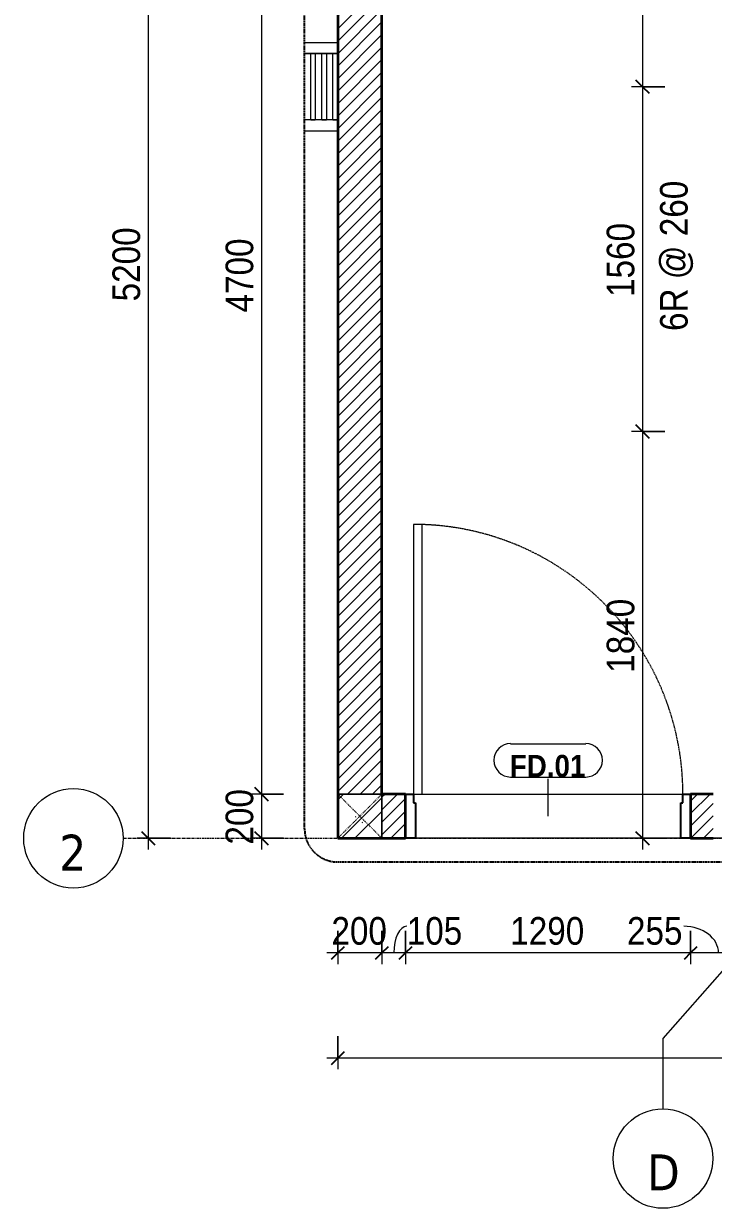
# Model space of a CAD drawing. Header units: millimetres. Extents: x 31919 to 91448, y -42770 to 34550.
# Drawn here: x 56369 to 59490, y -40526 to -35168 of the extents above; entities that cross this region are included whole.
import ezdxf

# ---------------------------------------------------------------- set-up
doc = ezdxf.new("R2010")
doc.units = ezdxf.units.MM
for name, pattern in [('Dash', [6, 3, -3]), ('Dash - Tight', [4.5, 3, -1.5]), ('Grid Line', [22.225, 12.7, -3.175, 3.175, -3.175]), ('Hidden', [7.14375, 4.7625, -2.38125])]:
    doc.linetypes.add(name, pattern=pattern)
for name, color, linetype, lineweight in [('A-ANNO-DIMS', 211, 'Continuous', 9), ('A-ANNO-DIMS-50', 211, 'Continuous', 9), ('A-DETL-GENF-1', 92, 'Dash - Tight', 18), ('A-DETL-GENF-3', 92, 'Hidden', 25), ('A-DOOR', 31, 'Continuous', 18), ('A-DOOR-FRAM', 31, 'Continuous', 25), ('A-DOOR-IDEN', 31, 'Continuous', 9), ('A-FLOR', 192, 'Continuous', 18), ('A-WALL', 113, 'Continuous', 18), ('A-WALL-1', 113, 'Continuous', 35), ('A-WALL-PATT-1', 111, 'Continuous', 18), ('M-EQPM', 50, 'Continuous', 18), ('S-COLS', 52, 'Continuous', 18), ('S-COLS-3', 52, 'Dash', 18), ('S-COLS-4', 254, 'Continuous', 18), ('S-COLS-5', 52, 'Continuous', 35), ('S-COLS-HDLN', 52, 'Dash', 18), ('S-GRID', 1, 'Continuous', 9), ('S-GRID-1', 1, 'Grid Line', 9), ('S-GRID-IDEN', 1, 'Continuous', 9)]:
    doc.layers.add(name, color=color, linetype=linetype, lineweight=lineweight)
doc.styles.add('Arial_B', font='arialbd.ttf', dxfattribs={"width": 0.9, "height": 100})
doc.styles.add('Tahoma_B', font='tahomabd.ttf', dxfattribs={"height": 162.5})
doc.styles.add('UTM Avo', font='', dxfattribs={"width": 0.9, "height": 125})
doc.styles.get('UTM Avo').set_extended_font_data('UTM Avo')
doc.dimstyles.new('1_Dim_chi_tiet_2_5', dxfattribs={"dimscale": 304.8, "dimtxt": 124.912619, "dimasz": 0.19685, "dimexe": 0.164042, "dimexo": 0.0625, "dimgap": 0.016404, "dimtad": 1, "dimdec": 0, "dimrnd": 5, "dimzin": 0, "dimdsep": 46, "dimtxsty": 'UTM Avo', "dimblk1": 'OBLIQUE', "dimblk2": 'OBLIQUE', "dimsah": 1, "dimcen": 0.09, "dimdle": 0.164042, "dimazin": 0, "dimtfac": 1, "dimtdec": 4, "dimtix": 1, "dimtmove": 0, "dimatfit": 3, "dimfxl": 0.328084, "dimfxlon": 1, "dimtvp": 1, "dimtolj": 1, "dimtzin": 0, "dimarcsym": 2})
doc.dimstyles.new('1_Dim_chi_tiet_2_5_1', dxfattribs={"dimscale": 304.8, "dimtxt": 124.912619, "dimasz": 0.19685, "dimexe": 0.164042, "dimexo": 0.0625, "dimgap": 0.016404, "dimtad": 1, "dimdec": 0, "dimrnd": 5, "dimzin": 0, "dimdsep": 46, "dimtxsty": 'UTM Avo', "dimblk1": 'OBLIQUE', "dimblk2": 'OBLIQUE', "dimsah": 1, "dimcen": 0.09, "dimdle": 0.164042, "dimazin": 0, "dimtfac": 1, "dimtdec": 4, "dimtix": 1, "dimtmove": 1, "dimatfit": 3, "dimfxl": 0.328084, "dimfxlon": 1, "dimtvp": 1, "dimtolj": 1, "dimtzin": 0, "dimarcsym": 2})
pattern_1 = [(45, (26003.375, 0), (-28.28427, 28.28427), [])]
pattern_2 = [(50, (26003.37, 0), (364.368, -31.8783), [38.1, -419.1]), (355, (26003.37, 0), (-70.4859, 382.1133), [30.48, -335.28]), (100.451, (26033.74, -2.66), (293.885, 350.2334), [32.38, -356.18]), (46.184, (26003.37, 101.6), (542.1585, -84.086), [57.15, -628.65]), (96.636, (26048.55, 94.6), (474.805, 494.8554), [48.57, -534.27]), (351.184, (26003.4, 101.6), (474.81, 494.85), [45.72, -502.92]), (21, (26054.17, 76.2), (303.2285, -204.5305), [38.1, -419.1]), (326, (26054.17, 76.2), (123.604, 368.376), [30.48, -335.28]), (71.451, (26079.44, 59.16), (426.8341, 163.8427), [32.38, -356.18]), (37.5, (26003.37, 0), (6.17665, 169.11015), [3.353, -327.863, 3.353, -337.007, -336.55]), (37.5, (26003.37, 0), (6.17665, 169.11015), [-671.576, 3.353, -333.197]), (7.5, (26003.37, 0), (133.6389, 200.3615), [3.353, -190.703, 3.353, -320.243, -128.27]), (7.5, (26003.37, 0), (133.6389, 200.3615), [-517.652, 3.353, -124.917]), (327.5, (25890.09, 0), (271.18182, -11.45836), [3.353, -123.647, 3.353, -392.887, -525.78]), (327.5, (25890.09, 0), (271.18182, -11.45836), [-523.24, 3.353, -522.427]), (317.5, (25839.3, 0), (296.2585, 50.8528), [3.353, -161.747, 3.353, -259.791, -373.38]), (317.5, (25839.3, 0), (296.2585, 50.8528), [-428.244, 3.353, -370.027]), (45, (26003.37, 0), (-125.7236, 125.7236), []), (45, (26003.37, 190.5), (-125.7236, 125.7236), [])]

# ---------------------------------------------------------------- blocks, each defined once
blk = doc.blocks.new('FD_01 - FD_01-1200x2200mm-1787918-TKCS_THANG BỘ TB2 - MẶT BẰNG TẦNG HẦM')
at = {"layer": 'A-DETL-GENF-1'}
for p, q in [((610, -100), (570, -100)), ((570, -100), (570, -1320)), ((610, -1320), (610, -100)), ((570, -1320), (610, -1320))]:
    blk.add_line(p, q, dxfattribs=at)
blk.add_arc((610, -100), 1220, 180, 268.1211, dxfattribs=at)
at = {"layer": 'A-DOOR-FRAM'}
for p, q in [((-645, 100), (-600, 100)), ((-645, -100), (-645, 100)), ((-600, 100), (-600, -60)), ((600, 100), (645, 100)), ((600, -60), (600, 100)), ((645, 100), (645, -100)), ((-610, -100), (-645, -100)), ((-600, -60), (-610, -60)), ((-610, -60), (-610, -100)), ((610, -60), (600, -60)), ((610, -100), (610, -60)), ((645, -100), (610, -100))]:
    blk.add_line(p, q, dxfattribs=at)
blk = doc.blocks.new('THOAT NUOC 300 - w300-4038765-TKCS_THANG BỘ TB2 - MẶT BẰNG TẦNG HẦM')
at = {"layer": 'M-EQPM'}
for p, q in [((2876.7, 200), (3025, 200)), ((3025, 200), (3025, 150)), ((3025, 150), (2876.7, 150)), ((2905.3, -150), (2905.3, 150)), ((2925.3, 150), (2905.3, 150)), ((2925.3, 150), (2925.3, -150)), ((2955.2, -150), (2955.2, 150)), ((2975.2, 150), (2955.2, 150)), ((2975.2, 150), (2975.2, -150)), ((3005, -150), (3005, 150)), ((3025, 150), (3005, 150)), ((3025, 150), (3025, -150)), ((3025, -150), (2876.7, -150)), ((2905.3, -150), (2925.3, -150)), ((2955.2, -150), (2975.2, -150)), ((3005, -150), (3025, -150)), ((3025, -150), (3025, -200)), ((2876.7, -200), (3025, -200))]:
    blk.add_line(p, q, dxfattribs=at)
blk = doc.blocks.new('G1_SOF - BO TRU - 200x200-3845341-TKCS_THANG BỘ TB2 - MẶT BẰNG TẦNG HẦM')
at = {"layer": 'S-COLS-HDLN'}
for p, q in [((-100, 100), (100, -100)), ((100, 100), (-100, -100))]:
    blk.add_line(p, q, dxfattribs=at)
blk = doc.blocks.new('BORDER VIEW - BORDER VIEW-2470870-TKCS_THANG BỘ TB2 - MẶT BẰNG TẦNG HẦM')
at = {"layer": 'A-DETL-GENF-3'}
for p, q in [((5427.2, 7423.6), (5427.2, 150)), ((5277.2, 0), (150, 0))]:
    blk.add_line(p, q, dxfattribs=at)
blk.add_arc((5277.2, 150), 150, 270, 0, dxfattribs=at)
blk = doc.blocks.new('Grid - M_Grid Head - Circle-353313-TKCS_THANG BỘ TB2 - MẶT BẰNG TẦNG HẦM')
at = {"layer": 'S-GRID-IDEN'}
blk.add_circle((0, 0), 4.5, dxfattribs=at)
blk = doc.blocks.new('DIMBLOCK82-TKCS_THANG BỘ TB2 - MẶT BẰNG TẦNG HẦM')
at = {"layer": 'A-ANNO-DIMS-50'}
for p, q in [((59270.1, -33652.6), (59120.1, -33652.6)), ((59170.1, -33602.6), (59170.1, -35452.6)), ((59170.1, -33652.6), (59270.1, -33652.6)), ((59270.1, -35452.6), (59120.1, -35452.6)), ((59170.1, -35452.6), (59270.1, -35452.6))]:
    blk.add_line(p, q, dxfattribs=at)
at = {"layer": 'A-ANNO-DIMS-50', "lineweight": 25}
for p, q in [((59170.1, -33652.6), (59140.1, -33622.6)), ((59170.1, -33652.6), (59200.1, -33682.6)), ((59170.1, -35452.6), (59140.1, -35422.6)), ((59170.1, -35452.6), (59200.1, -35482.6))]:
    blk.add_line(p, q, dxfattribs=at)
at = {"layer": 'A-ANNO-DIMS-50', "color": 0, "insert": (59007.7, -34723.7), "char_height": 125, "width": 410.824, "attachment_point": 1, "rotation": 90, "line_spacing_factor": 1.110334, "style": 'UTM Avo'}
blk.add_mtext('1800', dxfattribs=at)
blk = doc.blocks.new('_Oblique')
at = {"color": 0, "linetype": 'ByBlock', "lineweight": -2}
blk.add_line((-0.5, -0.5), (0.5, 0.5), dxfattribs=at)
blk = doc.blocks.new('DIMBLOCK83-TKCS_THANG BỘ TB2 - MẶT BẰNG TẦNG HẦM')
at = {"layer": 'A-ANNO-DIMS-50'}
for p, q in [((59270.1, -35452.6), (59120.1, -35452.6)), ((59170.1, -35452.6), (59170.1, -37012.6)), ((59170.1, -35452.6), (59270.1, -35452.6)), ((59270.1, -37012.6), (59120.1, -37012.6)), ((59170.1, -37012.6), (59270.1, -37012.6))]:
    blk.add_line(p, q, dxfattribs=at)
at = {"layer": 'A-ANNO-DIMS-50', "lineweight": 25}
for p, q in [((59170.1, -35452.6), (59140.1, -35422.6)), ((59170.1, -35452.6), (59200.1, -35482.6)), ((59170.1, -37012.6), (59140.1, -36982.6)), ((59170.1, -37012.6), (59200.1, -37042.6))]:
    blk.add_line(p, q, dxfattribs=at)
at = {"layer": 'A-ANNO-DIMS-50', "color": 0, "char_height": 125, "attachment_point": 1, "rotation": 90, "line_spacing_factor": 1.110334, "style": 'UTM Avo'}
for s, insert, width in [('6R @ 260', (59249.1, -36557.6), 780.01), ('1560', (59007.7, -36403.7), 410.824)]:
    blk.add_mtext(s, dxfattribs=dict(at, insert=insert, width=width))
blk = doc.blocks.new('DIMBLOCK84-TKCS_THANG BỘ TB2 - MẶT BẰNG TẦNG HẦM')
at = {"layer": 'A-ANNO-DIMS-50'}
for p, q in [((59270.1, -37012.6), (59120.1, -37012.6)), ((59170.1, -37012.6), (59170.1, -38902.6)), ((59170.1, -37012.6), (59270.1, -37012.6)), ((59270.1, -38852.6), (59120.1, -38852.6)), ((59170.1, -38852.6), (59270.1, -38852.6))]:
    blk.add_line(p, q, dxfattribs=at)
at = {"layer": 'A-ANNO-DIMS-50', "lineweight": 25}
for p, q in [((59170.1, -37012.6), (59140.1, -36982.6)), ((59170.1, -37012.6), (59200.1, -37042.6)), ((59170.1, -38852.6), (59140.1, -38822.6)), ((59170.1, -38852.6), (59200.1, -38882.6))]:
    blk.add_line(p, q, dxfattribs=at)
at = {"layer": 'A-ANNO-DIMS-50', "color": 0, "insert": (59007.7, -38103.7), "char_height": 125, "width": 410.824, "attachment_point": 1, "rotation": 90, "line_spacing_factor": 1.110334, "style": 'UTM Avo'}
blk.add_mtext('1840', dxfattribs=at)
blk = doc.blocks.new('DIMBLOCK97-TKCS_THANG BỘ TB2 - MẶT BẰNG TẦNG HẦM')
at = {"layer": 'A-ANNO-DIMS-50'}
for p, q in [((59387.6, -39271.3), (59387.6, -39421.3)), ((59387.6, -39371.3), (59387.6, -39271.3)), ((59640.3, -39271.3), (59640.3, -39421.3)), ((59640.3, -39371.3), (59640.3, -39271.3)), ((59640.3, -39371.3), (59387.6, -39371.3))]:
    blk.add_line(p, q, dxfattribs=at)
at = {"layer": 'A-ANNO-DIMS-50', "lineweight": 25}
for p, q in [((59387.6, -39371.3), (59357.6, -39401.3)), ((59387.6, -39371.3), (59417.6, -39341.3)), ((59640.3, -39371.3), (59610.3, -39401.3)), ((59640.3, -39371.3), (59670.3, -39341.3))]:
    blk.add_line(p, q, dxfattribs=at)
at = {"layer": 'A-ANNO-DIMS-50'}
blk.add_ellipse((59356.4, -39371.3), major_axis=(157.6, 0), ratio=0.765786, start_param=0, end_param=1.570796, dxfattribs=at)
at = {"layer": 'A-ANNO-DIMS-50', "color": 0, "insert": (59099.6, -39208.9), "char_height": 125, "width": 308.118, "attachment_point": 1, "line_spacing_factor": 1.110334, "style": 'UTM Avo'}
blk.add_mtext('255', dxfattribs=at)
blk = doc.blocks.new('DIMBLOCK98-TKCS_THANG BỘ TB2 - MẶT BẰNG TẦNG HẦM')
at = {"layer": 'A-ANNO-DIMS-50'}
for p, q in [((58097.6, -39271.3), (58097.6, -39421.3)), ((58097.6, -39371.3), (58097.6, -39271.3)), ((59387.6, -39271.3), (59387.6, -39421.3)), ((59387.6, -39371.3), (59387.6, -39271.3)), ((59387.6, -39371.3), (58097.6, -39371.3))]:
    blk.add_line(p, q, dxfattribs=at)
at = {"layer": 'A-ANNO-DIMS-50', "lineweight": 25}
for p, q in [((58097.6, -39371.3), (58067.6, -39401.3)), ((58097.6, -39371.3), (58127.6, -39341.3)), ((59387.6, -39371.3), (59357.6, -39401.3)), ((59387.6, -39371.3), (59417.6, -39341.3))]:
    blk.add_line(p, q, dxfattribs=at)
at = {"layer": 'A-ANNO-DIMS-50', "color": 0, "insert": (58571.4, -39208.9), "char_height": 125, "width": 410.824, "attachment_point": 1, "line_spacing_factor": 1.110334, "style": 'UTM Avo'}
blk.add_mtext('1290', dxfattribs=at)
blk = doc.blocks.new('DIMBLOCK99-TKCS_THANG BỘ TB2 - MẶT BẰNG TẦNG HẦM')
at = {"layer": 'A-ANNO-DIMS-50'}
for p, q in [((57990.3, -39271.3), (57990.3, -39421.3)), ((57990.3, -39371.3), (57990.3, -39271.3)), ((58097.6, -39271.3), (58097.6, -39421.3)), ((58097.6, -39371.3), (58097.6, -39271.3)), ((58097.6, -39371.3), (57990.3, -39371.3))]:
    blk.add_line(p, q, dxfattribs=at)
at = {"layer": 'A-ANNO-DIMS-50', "lineweight": 25}
for p, q in [((57990.3, -39371.3), (57960.3, -39401.3)), ((57990.3, -39371.3), (58020.3, -39341.3)), ((58097.6, -39371.3), (58067.6, -39401.3)), ((58097.6, -39371.3), (58127.6, -39341.3))]:
    blk.add_line(p, q, dxfattribs=at)
at = {"layer": 'A-ANNO-DIMS-50'}
blk.add_ellipse((58102.7, -39371.3), major_axis=(0, 120.7), ratio=0.487215, start_param=0, end_param=1.570796, dxfattribs=at)
at = {"layer": 'A-ANNO-DIMS-50', "color": 0, "insert": (58102.7, -39208.9), "char_height": 125, "width": 308.118, "attachment_point": 1, "line_spacing_factor": 1.110334, "style": 'UTM Avo'}
blk.add_mtext('105', dxfattribs=at)
blk = doc.blocks.new('DIMBLOCK100-TKCS_THANG BỘ TB2 - MẶT BẰNG TẦNG HẦM')
at = {"layer": 'A-ANNO-DIMS-50'}
for p, q in [((57790.3, -39271.3), (57790.3, -39421.3)), ((57790.3, -39371.3), (57790.3, -39271.3)), ((57990.3, -39271.3), (57990.3, -39421.3)), ((57990.3, -39371.3), (57990.3, -39271.3)), ((57990.3, -39371.3), (57740.3, -39371.3))]:
    blk.add_line(p, q, dxfattribs=at)
at = {"layer": 'A-ANNO-DIMS-50', "lineweight": 25}
for p, q in [((57790.3, -39371.3), (57760.3, -39401.3)), ((57790.3, -39371.3), (57820.3, -39341.3)), ((57990.3, -39371.3), (57960.3, -39401.3)), ((57990.3, -39371.3), (58020.3, -39341.3))]:
    blk.add_line(p, q, dxfattribs=at)
at = {"layer": 'A-ANNO-DIMS-50', "color": 0, "insert": (57761.9, -39208.9), "char_height": 125, "width": 308.118, "attachment_point": 1, "line_spacing_factor": 1.110334, "style": 'UTM Avo'}
blk.add_mtext('200', dxfattribs=at)
blk = doc.blocks.new('STN_Door Tag - STN_Door Tag-1788670-TKCS_THANG BỘ TB2 - MẶT BẰNG TẦNG HẦM')
at = {"layer": 'A-DOOR-IDEN'}
for p, q in [((-3.37, 1.49), (3.43, 1.49)), ((-3.37, -1.52), (3.43, -1.52))]:
    blk.add_line(p, q, dxfattribs=at)
for centre, start, end in [((-3.37, -0.01), 90, 270), ((3.43, -0.01), 270, 90)]:
    blk.add_arc(centre, 1.51, start, end, dxfattribs=at)
blk = doc.blocks.new('DIMBLOCK101-TKCS_THANG BỘ TB2 - MẶT BẰNG TẦNG HẦM')
at = {"layer": 'A-ANNO-DIMS-50'}
for p, q in [((57032.9, -33652.6), (56882.9, -33652.6)), ((56932.9, -33602.6), (56932.9, -38902.6)), ((56932.9, -33652.6), (57032.9, -33652.6)), ((57032.9, -38852.6), (56882.9, -38852.6)), ((56932.9, -38852.6), (57032.9, -38852.6))]:
    blk.add_line(p, q, dxfattribs=at)
at = {"layer": 'A-ANNO-DIMS-50', "lineweight": 25}
for p, q in [((56932.9, -33652.6), (56902.9, -33622.6)), ((56932.9, -33652.6), (56962.9, -33682.6)), ((56932.9, -38852.6), (56902.9, -38822.6)), ((56932.9, -38852.6), (56962.9, -38882.6))]:
    blk.add_line(p, q, dxfattribs=at)
at = {"layer": 'A-ANNO-DIMS-50', "color": 0, "insert": (56770.6, -36423.7), "char_height": 125, "width": 410.824, "attachment_point": 1, "rotation": 90, "line_spacing_factor": 1.110334, "style": 'UTM Avo'}
blk.add_mtext('5200', dxfattribs=at)
blk = doc.blocks.new('DIMBLOCK103-TKCS_THANG BỘ TB2 - MẶT BẰNG TẦNG HẦM')
at = {"layer": 'A-ANNO-DIMS-50'}
for p, q in [((57790.3, -39747.5), (57790.3, -39897.5)), ((57790.3, -39847.5), (57790.3, -39747.5)), ((65090.3, -39747.5), (65090.3, -39897.5)), ((65090.3, -39847.5), (65090.3, -39747.5)), ((65090.3, -39847.5), (57740.3, -39847.5))]:
    blk.add_line(p, q, dxfattribs=at)
at = {"layer": 'A-ANNO-DIMS-50', "lineweight": 25}
for p, q in [((57790.3, -39847.5), (57760.3, -39877.5)), ((57790.3, -39847.5), (57820.3, -39817.5)), ((65090.3, -39847.5), (65060.3, -39877.5)), ((65090.3, -39847.5), (65120.3, -39817.5))]:
    blk.add_line(p, q, dxfattribs=at)
at = {"layer": 'A-ANNO-DIMS-50', "color": 0, "insert": (61269.1, -39685.1), "char_height": 125, "width": 410.824, "attachment_point": 1, "line_spacing_factor": 1.110334, "style": 'UTM Avo'}
blk.add_mtext('7300', dxfattribs=at)
blk = doc.blocks.new('DIMBLOCK111-TKCS_THANG BỘ TB2 - MẶT BẰNG TẦNG HẦM')
at = {"layer": 'A-ANNO-DIMS-50'}
for p, q in [((57545.2, -33952.6), (57395.2, -33952.6)), ((57445.2, -33952.6), (57445.2, -38652.6)), ((57445.2, -33952.6), (57545.2, -33952.6)), ((57545.2, -38652.6), (57395.2, -38652.6)), ((57445.2, -38652.6), (57545.2, -38652.6))]:
    blk.add_line(p, q, dxfattribs=at)
at = {"layer": 'A-ANNO-DIMS-50', "lineweight": 25}
for p, q in [((57445.2, -33952.6), (57415.2, -33922.6)), ((57445.2, -33952.6), (57475.2, -33982.6)), ((57445.2, -38652.6), (57415.2, -38622.6)), ((57445.2, -38652.6), (57475.2, -38682.6))]:
    blk.add_line(p, q, dxfattribs=at)
at = {"layer": 'A-ANNO-DIMS-50', "color": 0, "insert": (57282.8, -36473.8), "char_height": 125, "width": 410.824, "attachment_point": 1, "rotation": 90, "line_spacing_factor": 1.110334, "style": 'UTM Avo'}
blk.add_mtext('4700', dxfattribs=at)
blk = doc.blocks.new('DIMBLOCK112-TKCS_THANG BỘ TB2 - MẶT BẰNG TẦNG HẦM')
at = {"layer": 'A-ANNO-DIMS-50', "lineweight": 25}
for p, q in [((57445.2, -38652.6), (57415.2, -38622.6)), ((57445.2, -38652.6), (57475.2, -38682.6)), ((57445.2, -38852.6), (57415.2, -38822.6)), ((57445.2, -38852.6), (57475.2, -38882.6))]:
    blk.add_line(p, q, dxfattribs=at)
at = {"layer": 'A-ANNO-DIMS-50'}
for p, q in [((57545.2, -38652.6), (57395.2, -38652.6)), ((57445.2, -38652.6), (57445.2, -38902.6)), ((57445.2, -38652.6), (57545.2, -38652.6)), ((57545.2, -38852.6), (57395.2, -38852.6)), ((57445.2, -38852.6), (57545.2, -38852.6))]:
    blk.add_line(p, q, dxfattribs=at)
at = {"layer": 'A-ANNO-DIMS-50', "color": 0, "insert": (57282.8, -38881), "char_height": 125, "width": 308.118, "attachment_point": 1, "rotation": 90, "line_spacing_factor": 1.110334, "style": 'UTM Avo'}
blk.add_mtext('200', dxfattribs=at)

msp = doc.modelspace()

# ---------------------------------------------------------------- hatches: boundary and pattern name
at = {"layer": 'A-WALL-PATT-1'}
h = msp.add_hatch(dxfattribs=at)
h.set_pattern_fill('FP_1', color=256, style=0, pattern_type=2)
h.set_pattern_definition(pattern_1)
h.paths.add_polyline_path([(57790.3, -38652.6), (57990.3, -38652.6), (57990.3, -33952.6), (57790.3, -33952.6), (57790.3, -36262.9)])
h = msp.add_hatch(dxfattribs=at)
h.set_pattern_fill('FP_1', color=256, style=0, pattern_type=2)
h.set_pattern_definition(pattern_1)
h.paths.add_polyline_path([(59387.6, -38852.6), (59490.3, -38852.6), (59490.3, -38652.6), (59387.6, -38652.6), (59387.6, -38852.6)])
h.paths.add_polyline_path([(57990.3, -38852.6), (58097.6, -38852.6), (58097.6, -38652.6), (57990.3, -38652.6)])
at = {"layer": 'S-COLS-4'}
h = msp.add_hatch(dxfattribs=at)
h.set_pattern_fill('FP_2', color=256, style=0, pattern_type=2)
h.set_pattern_definition(pattern_2)
h.paths.add_polyline_path([(57990.3, -38852.6), (57990.3, -38652.6), (57790.3, -38652.6), (57790.3, -38852.6)])
h = msp.add_hatch(dxfattribs=at)
h.set_pattern_fill('FP_2', color=256, style=0, pattern_type=2)
h.set_pattern_definition(pattern_2)
h.paths.add_polyline_path([(57990.3, -38852.6), (57990.3, -38652.6), (57790.3, -38652.6), (57790.3, -38852.6)])

# ---------------------------------------------------------------- linework, layer by layer
at = {"layer": 'A-DOOR-IDEN'}
msp.add_line((58742.6, -38752.6), (58742.6, -38583.8), dxfattribs=at)
at = {"layer": 'A-FLOR'}
for p, q in [((57640.3, -35302.6), (57788.6, -35302.6)), ((57788.6, -35302.6), (57788.6, -35602.6)), ((57788.6, -35602.6), (57640.3, -35602.6)), ((58132.6, -38652.7), (59352.6, -38652.7)), ((59342.6, -38852.6), (58142.6, -38852.6)), ((59839, -38852.6), (59490.3, -38852.6))]:
    msp.add_line(p, q, dxfattribs=at)
at = {"layer": 'A-WALL'}
for p, q in [((57790.3, -38652.6), (57990.3, -38652.6)), ((57990.3, -38652.6), (57990.3, -38852.6))]:
    msp.add_line(p, q, dxfattribs=at)
at = {"layer": 'A-WALL-1'}
for p, q in [((57790.3, -33952.6), (57790.3, -38652.6)), ((57990.3, -38652.6), (57990.3, -33952.6)), ((58097.6, -38652.6), (57990.3, -38652.6)), ((58097.6, -38852.6), (58097.6, -38652.6)), ((59490.3, -38652.6), (59387.6, -38652.6)), ((59387.6, -38652.6), (59387.6, -38852.6)), ((57990.3, -38852.6), (58097.6, -38852.6)), ((59387.6, -38852.6), (59490.3, -38852.6))]:
    msp.add_line(p, q, dxfattribs=at)
at = {"layer": 'S-COLS'}
for p, q in [((57990.3, -38652.6), (57790.3, -38652.6)), ((57990.3, -38852.6), (57990.3, -38652.6))]:
    msp.add_line(p, q, dxfattribs=at)
at = {"layer": 'S-COLS-5'}
for p, q in [((57790.3, -38652.6), (57790.3, -38852.6)), ((57790.3, -38852.6), (57990.3, -38852.6))]:
    msp.add_line(p, q, dxfattribs=at)
at = {"layer": 'S-GRID'}
for p, q in [((59540.3, -39441.4), (59262.4, -39758.9)), ((59262.4, -39758.9), (59262.4, -40076.4))]:
    msp.add_line(p, q, dxfattribs=at)
at = {"layer": 'S-GRID-1'}
for p, q in [((56818.9, -38852.6), (58068.9, -38852.6)), ((58068.9, -38852.6), (64935.2, -38852.6))]:
    msp.add_line(p, q, dxfattribs=at)

# ---------------------------------------------------------------- block references
at = {"layer": 'A-DETL-GENF-1', "rotation": 270.0000000000001}
msp.add_blockref('BORDER VIEW - BORDER VIEW-2470870-TKCS_THANG BỘ TB2 - MẶT BẰNG TẦNG HẦM', (57640.3, -33532.6), dxfattribs=at)
at = {"layer": 'A-DOOR', "rotation": 180}
msp.add_blockref('FD_01 - FD_01-1200x2200mm-1787918-TKCS_THANG BỘ TB2 - MẶT BẰNG TẦNG HẦM', (58742.6, -38752.6), dxfattribs=at)
at = {"layer": 'A-DOOR-IDEN', "xscale": 49.99999999999998, "yscale": 49.99999999999998, "zscale": 49.99999999999998}
msp.add_blockref('STN_Door Tag - STN_Door Tag-1788670-TKCS_THANG BỘ TB2 - MẶT BẰNG TẦNG HẦM', (58741.1, -38499.3), dxfattribs=at)
at = {"layer": 'M-EQPM'}
msp.add_blockref('THOAT NUOC 300 - w300-4038765-TKCS_THANG BỘ TB2 - MẶT BẰNG TẦNG HẦM', (54763.6, -35452.6), dxfattribs=at)
at = {"layer": 'S-COLS-3', "rotation": 270.0000000000001}
msp.add_blockref('G1_SOF - BO TRU - 200x200-3845341-TKCS_THANG BỘ TB2 - MẶT BẰNG TẦNG HẦM', (57890.3, -38752.6), dxfattribs=at)
at = {"layer": 'S-GRID-IDEN', "xscale": 49.99999999999998, "yscale": 49.99999999999998, "zscale": 49.99999999999998, "rotation": 269.9999999999997}
msp.add_blockref('Grid - M_Grid Head - Circle-353313-TKCS_THANG BỘ TB2 - MẶT BẰNG TẦNG HẦM', (56593.9, -38852.6), dxfattribs=at)
at = {"layer": 'S-GRID-IDEN', "xscale": 49.99999999999998, "yscale": 49.99999999999998, "zscale": 49.99999999999998}
msp.add_blockref('Grid - M_Grid Head - Circle-353313-TKCS_THANG BỘ TB2 - MẶT BẰNG TẦNG HẦM', (59262.4, -40301.4), dxfattribs=at)

# ---------------------------------------------------------------- texts
at = {"layer": 'A-DOOR-IDEN', "insert": (58740.1, -38526), "char_height": 100, "width": 351.45, "attachment_point": 5, "line_spacing_factor": 0.936439, "style": 'Arial_B'}
msp.add_mtext('\\pt2.25,4.5,6.75,9,11.25,13.5,15.75,18,20.25,22.5,24.75,27,29.25,31.5,33.75,36,38.25,40.5,42.75,45,47.25,49.5,51.75,54,56.25,58.5,60.75,63,65.25,67.5,69.75,72;FD.01', dxfattribs=at)

# ---------------------------------------------------------------- dimensions: what is measured, and where the dimension line sits
at = {"layer": 'A-ANNO-DIMS'}
for base, p1, p2, override, picture, middle in [((56932.9, -38852.6), (57032.9, -33652.6), (57032.9, -38852.6), {"dimpost": '<>', "dimfxl": 5200}, 'DIMBLOCK101-TKCS_THANG BỘ TB2 - MẶT BẰNG TẦNG HẦM', (56863.3, -36252.6)), ((59170.1, -35452.6), (59270.1, -33652.6), (59270.1, -35452.6), {"dimpost": '<>', "dimfxl": 1800}, 'DIMBLOCK82-TKCS_THANG BỘ TB2 - MẶT BẰNG TẦNG HẦM', (59100.4, -34552.6)), ((57445.2, -38652.6), (57545.2, -33952.6), (57545.2, -38652.6), {"dimpost": '<>', "dimfxl": 4700.071331}, 'DIMBLOCK111-TKCS_THANG BỘ TB2 - MẶT BẰNG TẦNG HẦM', (57375.5, -36302.6)), ((59170.1, -38852.6), (59270.1, -37012.6), (59270.1, -38852.6), {"dimpost": '<>', "dimfxl": 1840}, 'DIMBLOCK84-TKCS_THANG BỘ TB2 - MẶT BẰNG TẦNG HẦM', (59100.4, -37932.6)), ((57445.2, -38852.6), (57545.2, -38652.6), (57545.2, -38852.6), {"dimpost": '<>', "dimfxl": 199.928669}, 'DIMBLOCK112-TKCS_THANG BỘ TB2 - MẶT BẰNG TẦNG HẦM', (57375.5, -38752.6))]:
    dim = msp.add_linear_dim(base=base, p1=p1, p2=p2, angle=90, dimstyle='1_Dim_chi_tiet_2_5', override=override, dxfattribs=at)
    dim.commit()
    dim.dimension.update_dxf_attribs({"geometry": picture, "text_midpoint": middle})
dim = msp.add_linear_dim(base=(59170.1, -37012.6), p1=(59270.1, -35452.6), p2=(59270.1, -37012.6), angle=90, text='<>\\X6R @ 260', dimstyle='1_Dim_chi_tiet_2_5', override={"dimpost": '<>', "dimfxl": 1560}, dxfattribs=at)
dim.commit()
dim.dimension.update_dxf_attribs({"geometry": 'DIMBLOCK83-TKCS_THANG BỘ TB2 - MẶT BẰNG TẦNG HẦM', "text_midpoint": (59170.1, -36232.6)})
for base, p1, p2, override, picture, middle in [((57790.3, -39371.3), (57990.3, -39271.3), (57790.3, -39271.3), {"dimpost": '<>', "dimfxl": 200}, 'DIMBLOCK100-TKCS_THANG BỘ TB2 - MẶT BẰNG TẦNG HẦM', (57890.3, -39301.6)), ((58097.6, -39371.3), (59387.6, -39271.3), (58097.6, -39271.3), {"dimpost": '<>', "dimfxl": 1290}, 'DIMBLOCK98-TKCS_THANG BỘ TB2 - MẶT BẰNG TẦNG HẦM', (58742.6, -39301.6)), ((57790.3, -39847.5), (65090.3, -39747.5), (57790.3, -39747.5), {"dimpost": '<>', "dimfxl": 7300}, 'DIMBLOCK103-TKCS_THANG BỘ TB2 - MẶT BẰNG TẦNG HẦM', (61440.3, -39777.8))]:
    dim = msp.add_linear_dim(base=base, p1=p1, p2=p2, dimstyle='1_Dim_chi_tiet_2_5', override=override, dxfattribs=at)
    dim.commit()
    dim.dimension.update_dxf_attribs({"geometry": picture, "text_midpoint": middle})
for base, p1, p2, override, picture, middle in [((57990.3, -39371.3), (58097.6, -39271.3), (57990.3, -39271.3), {"dimpost": '<>', "dimfxl": 107.29816}, 'DIMBLOCK99-TKCS_THANG BỘ TB2 - MẶT BẰNG TẦNG HẦM', (58256.8, -39292.3)), ((59387.6, -39371.3), (59640.3, -39271.3), (59387.6, -39271.3), {"dimpost": '<>', "dimfxl": 252.70184}, 'DIMBLOCK97-TKCS_THANG BỘ TB2 - MẶT BẰNG TẦNG HẦM', (59253.7, -39292.3))]:
    dim = msp.add_linear_dim(base=base, p1=p1, p2=p2, dimstyle='1_Dim_chi_tiet_2_5_1', override=override, dxfattribs=at)
    dim.commit()
    dim.dimension.update_dxf_attribs({"geometry": picture, "text_midpoint": middle, "dimtype": 160})

# ---------------------------------------------------------------- next in the draw order: texts
at = {"layer": 'S-GRID-IDEN', "char_height": 162.5, "attachment_point": 5, "line_spacing_factor": 0.996129, "style": 'Tahoma_B', "bg_fill": 3, "box_fill_scale": 1.25, "bg_fill_color": 256, "bg_fill_true_color": 13158600, "bg_fill_transparency": 0}
for s, insert, width in [('\\pt634.99962,1269.99925,1905.0005,2540.00013,3174.99975,3809.99937,4445.00062,5080.00025,5714.99987,6349.9995,6985.00075,7620.00037,8255,8889.99962,9524.99925,10160.0005,10795.00013,11429.99975,12064.99938,12700.00063,13335.00025,13969.99988,14604.9995,15240.00075,15875.00038,16510,17144.99963,17779.99925,18415.0005,19050.00013,19684.99975,20319.99938;2', (56591.1, -38917.5), 145.5), ('\\pt634.99962,1269.99925,1905.0005,2540.00013,3174.99975,3809.99937,4445.00062,5080.00025,5714.99987,6349.9995,6985.00075,7620.00037,8255,8889.99962,9524.99925,10160.0005,10795.00013,11429.99975,12064.99938,12700.00063,13335.00025,13969.99988,14604.9995,15240.00075,15875.00038,16510,17144.99963,17779.99925,18415.0005,19050.00013,19684.99975,20319.99938;D', (59264.5, -40363.8), 172)]:
    msp.add_mtext(s, dxfattribs=dict(at, insert=insert, width=width))

doc.saveas('drawing.dxf')
